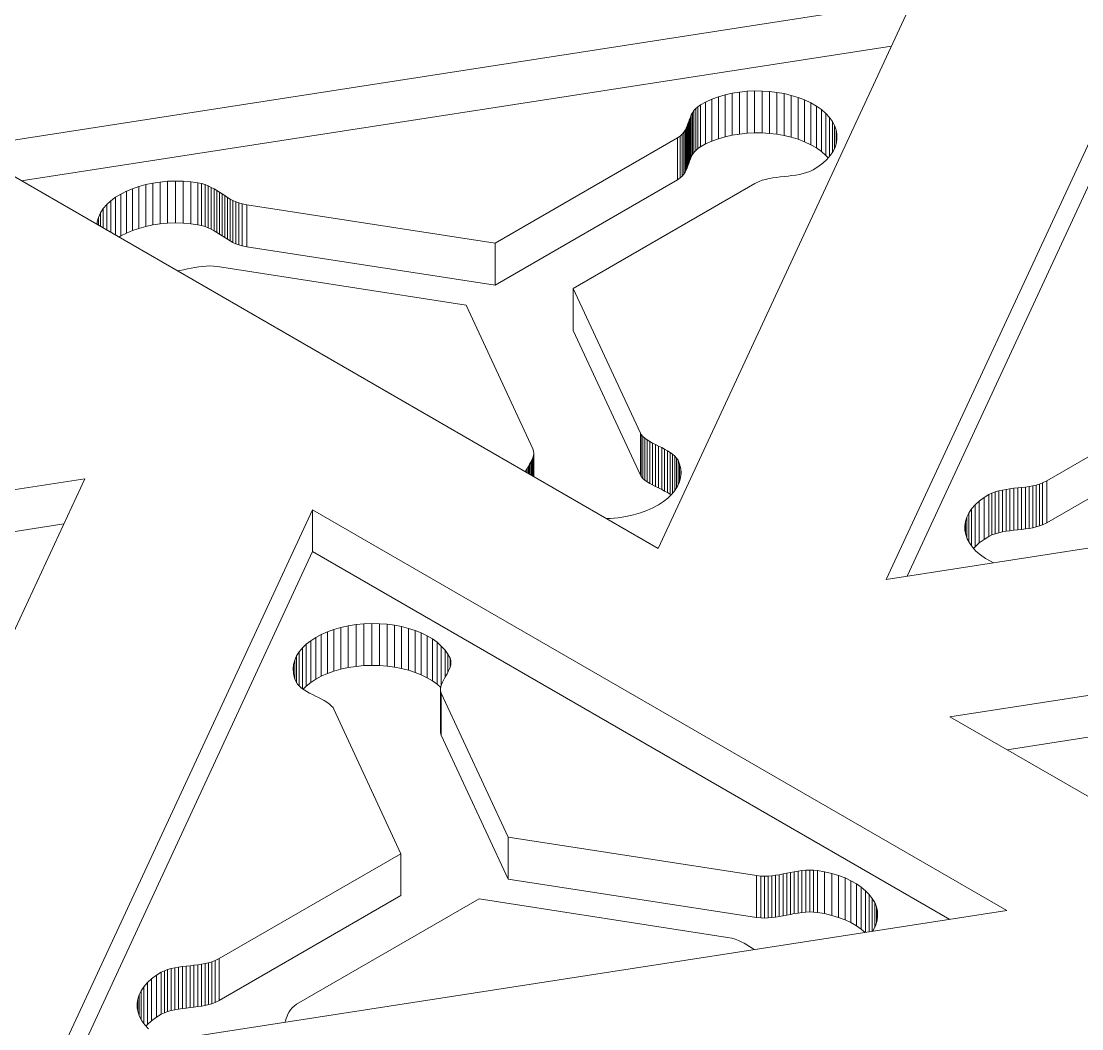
# Model space of a CAD drawing. Header units: inches. Extents: x 2.5 to 18.9, y 2.6 to 12.3.
# Drawn here: x 7.542 to 8.834, y 6.113 to 7.34 of the extents above; entities that cross this region are included whole.
import ezdxf

# ---------------------------------------------------------------- set-up
doc = ezdxf.new("R2010")
doc.units = ezdxf.units.IN
doc.header["$MEASUREMENT"] = 0

# ---------------------------------------------------------------- blocks, each defined once
blk = doc.blocks.new('A$C39963D99')
at = {"color": 0, "linetype": 'Continuous', "lineweight": 0, "extrusion": (3.33067e-16, 0.816497, 0.57735)}
for p, q in [((10.6078, -3.4147), (11.7629, -3.236)), ((11.7629, -3.236), (11.4534, -3.9029)), ((11.731, -3.9407), (12.0404, -3.2738)), ((11.7374, -3.291), (10.6775, -3.455)), ((12.0404, -3.3248), (11.7565, -3.9367)), ((11.5108, -3.3592), (11.5185, -3.3558)), ((11.5185, -3.3558), (11.5265, -3.3528)), ((11.5185, -3.4068), (11.5185, -3.3558)), ((11.5265, -3.3528), (11.5349, -3.3504)), ((11.5265, -3.4039), (11.5265, -3.3528)), ((11.5349, -3.3504), (11.5435, -3.3485)), ((11.5349, -3.4014), (11.5349, -3.3504)), ((11.5435, -3.3485), (11.5524, -3.3471)), ((11.5435, -3.3995), (11.5435, -3.3485)), ((11.5524, -3.3471), (11.5615, -3.3461)), ((11.5524, -3.3981), (11.5524, -3.3471)), ((11.5615, -3.3461), (11.5706, -3.3457)), ((11.5615, -3.3972), (11.5615, -3.3461)), ((11.5706, -3.3967), (11.5706, -3.3457)), ((11.5706, -3.3457), (11.5798, -3.3458)), ((11.5798, -3.3968), (11.5798, -3.3458)), ((11.5798, -3.3458), (11.5889, -3.3463)), ((11.5889, -3.3973), (11.5889, -3.3463)), ((11.5889, -3.3463), (11.5979, -3.3474)), ((11.5979, -3.3984), (11.5979, -3.3474)), ((11.5979, -3.3474), (11.6068, -3.3489)), ((11.6068, -3.4), (11.6068, -3.3489)), ((11.6068, -3.3489), (11.6154, -3.351)), ((11.6154, -3.402), (11.6154, -3.351)), ((11.6154, -3.351), (11.6237, -3.3535)), ((11.6237, -3.4045), (11.6237, -3.3535)), ((11.6237, -3.3535), (11.6316, -3.3566)), ((11.6316, -3.4076), (11.6316, -3.3566)), ((11.6316, -3.3566), (11.6391, -3.3601)), ((11.495, -3.3721), (11.4968, -3.3696)), ((11.4968, -3.3696), (11.4989, -3.3671)), ((11.4968, -3.4206), (11.4968, -3.3696)), ((11.4989, -3.3671), (11.5015, -3.3648)), ((11.4989, -3.4182), (11.4989, -3.3671)), ((11.5015, -3.3648), (11.5046, -3.3626)), ((11.5015, -3.4158), (11.5015, -3.3648)), ((11.5046, -3.3626), (11.5108, -3.3592)), ((11.5046, -3.4136), (11.5046, -3.3626)), ((11.5108, -3.4102), (11.5108, -3.3592)), ((11.6391, -3.4111), (11.6391, -3.3601)), ((11.6391, -3.3601), (11.6461, -3.3641)), ((11.6461, -3.4151), (11.6461, -3.3641)), ((11.6461, -3.3641), (11.6522, -3.3684)), ((11.6522, -3.4195), (11.6522, -3.3684)), ((11.6522, -3.3684), (11.6575, -3.373)), ((11.4895, -3.3856), (11.4905, -3.3829)), ((11.4905, -3.3829), (11.4914, -3.3802)), ((11.4905, -3.4339), (11.4905, -3.3829)), ((11.4914, -3.3802), (11.4924, -3.3775)), ((11.4914, -3.4312), (11.4914, -3.3802)), ((11.4924, -3.3775), (11.4936, -3.3748)), ((11.4924, -3.4285), (11.4924, -3.3775)), ((11.4936, -3.3748), (11.495, -3.3721)), ((11.4936, -3.4258), (11.4936, -3.3748)), ((11.495, -3.4232), (11.495, -3.3721)), ((11.6575, -3.4241), (11.6575, -3.373)), ((11.6575, -3.373), (11.6619, -3.3778)), ((11.6619, -3.4254), (11.6619, -3.3778)), ((11.6619, -3.3778), (11.6654, -3.3828)), ((11.6654, -3.4204), (11.6654, -3.3828)), ((11.6654, -3.3828), (11.6681, -3.3879)), ((11.4824, -3.3984), (11.4844, -3.396)), ((11.4844, -3.396), (11.4861, -3.3935)), ((11.4844, -3.447), (11.4844, -3.396)), ((11.4861, -3.3935), (11.4874, -3.391)), ((11.4861, -3.4446), (11.4861, -3.3935)), ((11.4874, -3.391), (11.4886, -3.3883)), ((11.4874, -3.442), (11.4874, -3.391)), ((11.4886, -3.3883), (11.4895, -3.3856)), ((11.4886, -3.4394), (11.4886, -3.3883)), ((11.4895, -3.4367), (11.4895, -3.3856)), ((11.5615, -3.3972), (11.5524, -3.3981)), ((11.5706, -3.3967), (11.5615, -3.3972)), ((11.5798, -3.3968), (11.5706, -3.3967)), ((11.5889, -3.3973), (11.5798, -3.3968)), ((11.6681, -3.4153), (11.6681, -3.3879)), ((11.6681, -3.3879), (11.6699, -3.3931)), ((11.6699, -3.41), (11.6699, -3.3931)), ((11.6699, -3.3931), (11.6709, -3.3984)), ((11.2545, -3.5311), (11.4768, -3.4027)), ((11.4768, -3.4027), (11.48, -3.4006)), ((11.4768, -3.4538), (11.4768, -3.4027)), ((11.48, -3.4006), (11.4824, -3.3984)), ((11.48, -3.4516), (11.48, -3.4006)), ((11.4824, -3.4494), (11.4824, -3.3984)), ((11.5185, -3.4068), (11.5108, -3.4102)), ((11.5265, -3.4039), (11.5185, -3.4068)), ((11.5349, -3.4014), (11.5265, -3.4039)), ((11.5435, -3.3995), (11.5349, -3.4014)), ((11.5524, -3.3981), (11.5435, -3.3995)), ((11.5979, -3.3984), (11.5889, -3.3973)), ((11.6068, -3.4), (11.5979, -3.3984)), ((11.6154, -3.402), (11.6068, -3.4)), ((11.6237, -3.4045), (11.6154, -3.402)), ((11.6316, -3.4076), (11.6237, -3.4045)), ((11.6391, -3.4111), (11.6316, -3.4076)), ((11.6703, -3.4089), (11.6687, -3.4142)), ((11.671, -3.4037), (11.6703, -3.4089)), ((11.6709, -3.4044), (11.6709, -3.3984)), ((11.6709, -3.3984), (11.671, -3.4037)), ((11.4534, -3.9029), (10.6078, -3.4147)), ((11.4968, -3.4206), (11.495, -3.4232)), ((11.4989, -3.4182), (11.4968, -3.4206)), ((11.5015, -3.4158), (11.4989, -3.4182)), ((11.5046, -3.4136), (11.5015, -3.4158)), ((11.5108, -3.4102), (11.5046, -3.4136)), ((11.6461, -3.4151), (11.6391, -3.4111)), ((11.6522, -3.4195), (11.6461, -3.4151)), ((11.6575, -3.4241), (11.6522, -3.4195)), ((11.6662, -3.4193), (11.6628, -3.4243)), ((11.6687, -3.4142), (11.6662, -3.4193)), ((11.4905, -3.4339), (11.4895, -3.4367)), ((11.4914, -3.4312), (11.4905, -3.4339)), ((11.4924, -3.4285), (11.4914, -3.4312)), ((11.4936, -3.4258), (11.4924, -3.4285)), ((11.495, -3.4232), (11.4936, -3.4258)), ((11.6536, -3.4338), (11.6477, -3.4382)), ((11.6586, -3.4292), (11.6536, -3.4338)), ((11.6604, -3.4272), (11.6575, -3.4241)), ((11.6628, -3.4243), (11.6586, -3.4292)), ((11.4844, -3.447), (11.4824, -3.4494)), ((11.4861, -3.4446), (11.4844, -3.447)), ((11.4874, -3.442), (11.4861, -3.4446)), ((11.4886, -3.4394), (11.4874, -3.442)), ((11.4895, -3.4367), (11.4886, -3.4394)), ((11.6161, -3.4488), (11.6114, -3.4494)), ((11.6207, -3.4481), (11.6161, -3.4488)), ((11.6253, -3.4473), (11.6207, -3.4481)), ((11.6297, -3.4463), (11.6253, -3.4473)), ((11.634, -3.4451), (11.6297, -3.4463)), ((11.638, -3.4436), (11.634, -3.4451)), ((11.6418, -3.4418), (11.638, -3.4436)), ((11.6477, -3.4382), (11.6418, -3.4418)), ((10.8208, -3.462), (10.8291, -3.4597)), ((10.8291, -3.4597), (10.8377, -3.4579)), ((10.8291, -3.5107), (10.8291, -3.4597)), ((10.8377, -3.4579), (10.8466, -3.4566)), ((10.8377, -3.5089), (10.8377, -3.4579)), ((10.8466, -3.4566), (10.8558, -3.4557)), ((10.8466, -3.5076), (10.8466, -3.4566)), ((10.8558, -3.4557), (10.8652, -3.4554)), ((10.8558, -3.5068), (10.8558, -3.4557)), ((10.8652, -3.5064), (10.8652, -3.4554)), ((10.8652, -3.4554), (10.8746, -3.4556)), ((10.8746, -3.5067), (10.8746, -3.4556)), ((10.8746, -3.4556), (10.8842, -3.4564)), ((10.8842, -3.5074), (10.8842, -3.4564)), ((10.8842, -3.4564), (10.8926, -3.4575)), ((10.8926, -3.5086), (10.8926, -3.4575)), ((10.8926, -3.4575), (10.8971, -3.4585)), ((10.8971, -3.5096), (10.8971, -3.4585)), ((10.8971, -3.4585), (10.9014, -3.4598)), ((10.9014, -3.5108), (10.9014, -3.4598)), ((10.9014, -3.4598), (10.9053, -3.4613)), ((10.9053, -3.5124), (10.9053, -3.4613)), ((10.9053, -3.4613), (10.909, -3.4631)), ((11.4768, -3.4538), (11.2545, -3.5822)), ((11.5711, -3.4585), (11.3498, -3.5863)), ((11.48, -3.4516), (11.4768, -3.4538)), ((11.4824, -3.4494), (11.48, -3.4516)), ((11.5763, -3.456), (11.5711, -3.4585)), ((11.58, -3.4545), (11.5763, -3.456)), ((11.5841, -3.4534), (11.58, -3.4545)), ((11.5883, -3.4524), (11.5841, -3.4534)), ((11.5927, -3.4516), (11.5883, -3.4524)), ((11.5973, -3.451), (11.5927, -3.4516)), ((11.6019, -3.4504), (11.5973, -3.451)), ((11.6066, -3.4499), (11.6019, -3.4504)), ((11.6114, -3.4494), (11.6066, -3.4499)), ((10.7923, -3.4752), (10.7986, -3.4713)), ((10.7986, -3.4713), (10.8055, -3.4678)), ((10.7986, -3.5223), (10.7986, -3.4713)), ((10.8055, -3.4678), (10.8129, -3.4647)), ((10.8055, -3.5188), (10.8055, -3.4678)), ((10.8129, -3.4647), (10.8208, -3.462)), ((10.8129, -3.5157), (10.8129, -3.4647)), ((10.8208, -3.513), (10.8208, -3.462)), ((10.909, -3.5141), (10.909, -3.4631)), ((10.909, -3.4631), (10.9125, -3.465)), ((10.9125, -3.516), (10.9125, -3.465)), ((10.9125, -3.465), (10.9159, -3.467)), ((10.9159, -3.518), (10.9159, -3.467)), ((10.9159, -3.467), (10.9191, -3.469)), ((10.9191, -3.5201), (10.9191, -3.469)), ((10.9191, -3.469), (10.9223, -3.4711)), ((10.9223, -3.5222), (10.9223, -3.4711)), ((10.9223, -3.4711), (10.9254, -3.4732)), ((10.9254, -3.5243), (10.9254, -3.4732)), ((10.9254, -3.4732), (10.9286, -3.4753)), ((10.7774, -3.489), (10.7816, -3.4841)), ((10.7816, -3.4841), (10.7866, -3.4795)), ((10.7816, -3.5151), (10.7816, -3.4841)), ((10.7866, -3.4795), (10.7923, -3.4752)), ((10.7866, -3.5179), (10.7866, -3.4795)), ((10.7923, -3.5212), (10.7923, -3.4752)), ((10.9286, -3.5263), (10.9286, -3.4753)), ((10.9286, -3.4753), (10.9319, -3.4773)), ((10.9319, -3.5283), (10.9319, -3.4773)), ((10.9319, -3.4773), (10.9353, -3.4791)), ((10.9353, -3.5301), (10.9353, -3.4791)), ((10.9353, -3.4791), (10.9388, -3.4807)), ((10.9388, -3.5317), (10.9388, -3.4807)), ((10.9388, -3.4807), (10.9426, -3.4821)), ((10.9426, -3.5332), (10.9426, -3.4821)), ((10.9426, -3.4821), (10.9466, -3.4833)), ((10.9466, -3.5343), (10.9466, -3.4833)), ((10.9466, -3.4833), (10.9521, -3.4844)), ((10.9521, -3.5354), (10.9521, -3.4844)), ((10.9521, -3.4844), (11.2545, -3.5311)), ((10.7698, -3.5052), (10.7714, -3.4997)), ((10.7714, -3.4997), (10.7739, -3.4942)), ((10.7714, -3.5092), (10.7714, -3.4997)), ((10.7739, -3.4942), (10.7774, -3.489)), ((10.7739, -3.5106), (10.7739, -3.4942)), ((10.7774, -3.5126), (10.7774, -3.489)), ((10.7695, -3.5081), (10.7698, -3.5052)), ((10.7698, -3.5083), (10.7698, -3.5052)), ((10.8208, -3.513), (10.8129, -3.5157)), ((10.8291, -3.5107), (10.8208, -3.513)), ((10.8377, -3.5089), (10.8291, -3.5107)), ((10.8466, -3.5076), (10.8377, -3.5089)), ((10.8558, -3.5068), (10.8466, -3.5076)), ((10.8652, -3.5064), (10.8558, -3.5068)), ((10.8746, -3.5067), (10.8652, -3.5064)), ((10.8842, -3.5074), (10.8746, -3.5067)), ((10.8926, -3.5086), (10.8842, -3.5074)), ((10.8971, -3.5096), (10.8926, -3.5086)), ((10.9014, -3.5108), (10.8971, -3.5096)), ((10.9053, -3.5124), (10.9014, -3.5108)), ((10.909, -3.5141), (10.9053, -3.5124)), ((10.7986, -3.5223), (10.7965, -3.5236)), ((10.8055, -3.5188), (10.7986, -3.5223)), ((10.8129, -3.5157), (10.8055, -3.5188)), ((10.9125, -3.516), (10.909, -3.5141)), ((10.9159, -3.518), (10.9125, -3.516)), ((10.9191, -3.5201), (10.9159, -3.518)), ((10.9223, -3.5222), (10.9191, -3.5201)), ((10.9254, -3.5243), (10.9223, -3.5222)), ((10.9286, -3.5263), (10.9254, -3.5243)), ((10.9319, -3.5283), (10.9286, -3.5263)), ((10.9353, -3.5301), (10.9319, -3.5283)), ((10.9388, -3.5317), (10.9353, -3.5301)), ((10.9426, -3.5332), (10.9388, -3.5317)), ((10.9466, -3.5343), (10.9426, -3.5332)), ((10.9521, -3.5354), (10.9466, -3.5343)), ((11.2545, -3.5822), (10.9521, -3.5354)), ((11.2545, -3.5822), (11.2545, -3.5311)), ((10.8707, -3.5643), (10.8677, -3.5648)), ((10.8753, -3.5634), (10.8707, -3.5643)), ((10.8799, -3.5625), (10.8753, -3.5634)), ((10.8845, -3.5616), (10.8799, -3.5625)), ((10.889, -3.5607), (10.8845, -3.5616)), ((10.8936, -3.56), (10.889, -3.5607)), ((10.8981, -3.5594), (10.8936, -3.56)), ((10.9026, -3.559), (10.8981, -3.5594)), ((10.9071, -3.5588), (10.9026, -3.559)), ((10.9116, -3.559), (10.9071, -3.5588)), ((10.9166, -3.5596), (10.9116, -3.559)), ((11.2193, -3.6064), (10.9166, -3.5596)), ((11.3498, -3.6373), (11.3498, -3.5863)), ((11.3498, -3.5863), (11.4315, -3.7624)), ((11.3007, -3.7817), (11.2193, -3.6064)), ((11.4315, -3.8135), (11.3498, -3.6373)), ((11.9267, -3.8206), (12.148, -3.6928)), ((12.148, -3.7438), (11.9267, -3.8716)), ((11.4315, -3.8135), (11.4315, -3.7624)), ((11.4315, -3.7624), (11.4326, -3.7642)), ((11.4326, -3.8152), (11.4326, -3.7642)), ((11.4326, -3.7642), (11.4346, -3.7665)), ((11.4346, -3.8176), (11.4346, -3.7665)), ((11.4346, -3.7665), (11.4371, -3.7687)), ((11.4371, -3.8197), (11.4371, -3.7687)), ((11.4371, -3.7687), (11.44, -3.7708)), ((11.44, -3.8218), (11.44, -3.7708)), ((11.44, -3.7708), (11.4431, -3.7727)), ((12.8861, -3.762), (11.731, -3.9407)), ((11.3015, -3.7846), (11.3007, -3.7817)), ((11.3016, -3.7872), (11.3015, -3.7846)), ((11.4431, -3.8238), (11.4431, -3.7727)), ((11.4431, -3.7727), (11.4465, -3.7746)), ((11.4465, -3.8256), (11.4465, -3.7746)), ((11.4465, -3.7746), (11.4501, -3.7765)), ((11.4501, -3.8275), (11.4501, -3.7765)), ((11.4501, -3.7765), (11.4538, -3.7783)), ((11.4538, -3.8293), (11.4538, -3.7783)), ((11.4538, -3.7783), (11.4575, -3.7801)), ((11.4575, -3.8311), (11.4575, -3.7801)), ((11.4575, -3.7801), (11.4611, -3.782)), ((11.4611, -3.833), (11.4611, -3.782)), ((11.4611, -3.782), (11.4646, -3.7839)), ((11.4646, -3.8349), (11.4646, -3.7839)), ((11.4646, -3.7839), (11.4678, -3.7859)), ((11.2981, -3.7977), (11.2994, -3.795)), ((11.2994, -3.795), (11.3004, -3.7924)), ((11.2994, -3.814), (11.2994, -3.795)), ((11.3004, -3.7924), (11.3012, -3.7898)), ((11.3004, -3.8146), (11.3004, -3.7924)), ((11.3012, -3.7898), (11.3016, -3.7872)), ((11.3012, -3.815), (11.3012, -3.7898)), ((11.3016, -3.8153), (11.3016, -3.7872)), ((11.4678, -3.837), (11.4678, -3.7859)), ((11.4678, -3.7859), (11.4708, -3.7881)), ((11.4708, -3.8356), (11.4708, -3.7881)), ((11.4708, -3.7881), (11.4735, -3.7904)), ((11.4735, -3.8324), (11.4735, -3.7904)), ((11.4735, -3.7904), (11.4757, -3.7928)), ((11.4757, -3.8289), (11.4757, -3.7928)), ((11.4757, -3.7928), (11.4774, -3.7955)), ((11.4774, -3.8258), (11.4774, -3.7955)), ((11.4774, -3.7955), (11.4794, -3.8003)), ((11.2915, -3.8095), (11.2922, -3.8082)), ((11.2922, -3.8082), (11.2936, -3.8055)), ((11.2922, -3.8098), (11.2922, -3.8082)), ((11.2936, -3.8055), (11.2951, -3.8029)), ((11.2936, -3.8106), (11.2936, -3.8055)), ((11.2951, -3.8029), (11.2966, -3.8003)), ((11.2951, -3.8115), (11.2951, -3.8029)), ((11.2966, -3.8003), (11.2981, -3.7977)), ((11.2966, -3.8124), (11.2966, -3.8003)), ((11.2981, -3.8132), (11.2981, -3.7977)), ((11.4794, -3.8209), (11.4794, -3.8003)), ((11.4794, -3.8003), (11.4807, -3.8058)), ((11.4807, -3.8149), (11.4807, -3.8058)), ((11.4807, -3.8058), (11.4811, -3.8113)), ((9.5997, -3.9967), (10.7548, -3.8181)), ((10.7548, -3.8181), (10.4453, -4.485)), ((11.4326, -3.8152), (11.4315, -3.8135)), ((11.4346, -3.8176), (11.4326, -3.8152)), ((11.4371, -3.8197), (11.4346, -3.8176)), ((11.44, -3.8218), (11.4371, -3.8197)), ((11.4431, -3.8238), (11.44, -3.8218)), ((11.4791, -3.822), (11.4768, -3.8272)), ((11.4806, -3.8167), (11.4791, -3.822)), ((11.4811, -3.8113), (11.4806, -3.8167)), ((11.9178, -3.8245), (11.9215, -3.8231)), ((11.9215, -3.8231), (11.9267, -3.8206)), ((11.9215, -3.8741), (11.9215, -3.8231)), ((11.9267, -3.8716), (11.9267, -3.8206)), ((11.4465, -3.8256), (11.4431, -3.8238)), ((11.4501, -3.8275), (11.4465, -3.8256)), ((11.4538, -3.8293), (11.4501, -3.8275)), ((11.4575, -3.8311), (11.4538, -3.8293)), ((11.4611, -3.833), (11.4575, -3.8311)), ((11.4646, -3.8349), (11.4611, -3.833)), ((11.4678, -3.837), (11.4646, -3.8349)), ((11.4737, -3.8322), (11.4698, -3.837)), ((11.4768, -3.8272), (11.4737, -3.8322)), ((11.856, -3.8373), (11.8598, -3.8355)), ((11.8598, -3.8355), (11.8638, -3.834)), ((11.8598, -3.8865), (11.8598, -3.8355)), ((11.8638, -3.834), (11.8681, -3.8328)), ((11.8638, -3.885), (11.8638, -3.834)), ((11.8681, -3.8328), (11.8725, -3.8318)), ((11.8681, -3.8838), (11.8681, -3.8328)), ((11.8725, -3.8318), (11.8771, -3.831)), ((11.8725, -3.8828), (11.8725, -3.8318)), ((11.8771, -3.831), (11.8817, -3.8303)), ((11.8771, -3.882), (11.8771, -3.831)), ((11.8817, -3.8303), (11.8864, -3.8297)), ((11.8817, -3.8813), (11.8817, -3.8303)), ((11.8864, -3.8297), (11.8912, -3.8292)), ((11.8864, -3.8808), (11.8864, -3.8297)), ((11.8912, -3.8292), (11.8959, -3.8287)), ((11.8912, -3.8802), (11.8912, -3.8292)), ((11.8959, -3.8287), (11.9005, -3.8281)), ((11.8959, -3.8797), (11.8959, -3.8287)), ((11.9005, -3.8281), (11.9051, -3.8274)), ((11.9005, -3.8791), (11.9005, -3.8281)), ((11.9051, -3.8274), (11.9095, -3.8267)), ((11.9051, -3.8785), (11.9051, -3.8274)), ((11.9095, -3.8267), (11.9137, -3.8257)), ((11.9095, -3.8777), (11.9095, -3.8267)), ((11.9137, -3.8257), (11.9178, -3.8245)), ((11.9137, -3.8767), (11.9137, -3.8257)), ((11.9178, -3.8756), (11.9178, -3.8245)), ((11.4597, -3.8458), (11.4536, -3.8498)), ((11.4651, -3.8415), (11.4597, -3.8458)), ((11.4698, -3.837), (11.4651, -3.8415)), ((11.4689, -3.8378), (11.4678, -3.837)), ((11.8392, -3.8499), (11.8442, -3.8453)), ((11.8442, -3.8453), (11.8501, -3.8409)), ((11.8442, -3.8963), (11.8442, -3.8453)), ((11.8501, -3.8409), (11.856, -3.8373)), ((11.8501, -3.8919), (11.8501, -3.8409)), ((11.856, -3.8883), (11.856, -3.8373)), ((10.7229, -4.5227), (11.0323, -3.8558)), ((11.0323, -3.9068), (11.0323, -3.8558)), ((11.0323, -3.8558), (11.878, -4.344)), ((11.423, -3.862), (11.4139, -3.864)), ((11.4315, -3.8596), (11.423, -3.862)), ((11.4395, -3.8567), (11.4315, -3.8596)), ((11.4468, -3.8534), (11.4395, -3.8567)), ((11.4536, -3.8498), (11.4468, -3.8534)), ((11.8292, -3.8649), (11.8316, -3.8598)), ((11.8316, -3.8598), (11.835, -3.8548)), ((11.8316, -3.8949), (11.8316, -3.8598)), ((11.835, -3.8548), (11.8392, -3.8499)), ((11.835, -3.8999), (11.835, -3.8548)), ((11.8392, -3.9009), (11.8392, -3.8499)), ((10.7293, -3.873), (9.6694, -4.037)), ((11.3949, -3.8664), (11.3904, -3.8665)), ((11.4044, -3.8655), (11.3949, -3.8664)), ((11.4139, -3.864), (11.4044, -3.8655)), ((11.8268, -3.8754), (11.8275, -3.8701)), ((11.8275, -3.8701), (11.8292, -3.8649)), ((11.8275, -3.8842), (11.8275, -3.8701)), ((11.8292, -3.8897), (11.8292, -3.8649)), ((11.9215, -3.8741), (11.9178, -3.8756)), ((11.9267, -3.8716), (11.9215, -3.8741)), ((11.8269, -3.8807), (11.8268, -3.8754)), ((11.8279, -3.886), (11.8269, -3.8807)), ((11.8297, -3.8912), (11.8279, -3.886)), ((11.8598, -3.8865), (11.856, -3.8883)), ((11.8638, -3.885), (11.8598, -3.8865)), ((11.8681, -3.8838), (11.8638, -3.885)), ((11.8725, -3.8828), (11.8681, -3.8838)), ((11.8771, -3.882), (11.8725, -3.8828)), ((11.8817, -3.8813), (11.8771, -3.882)), ((11.8864, -3.8808), (11.8817, -3.8813)), ((11.8912, -3.8802), (11.8864, -3.8808)), ((11.8959, -3.8797), (11.8912, -3.8802)), ((11.9005, -3.8791), (11.8959, -3.8797)), ((11.9051, -3.8785), (11.9005, -3.8791)), ((11.9095, -3.8777), (11.9051, -3.8785)), ((11.9137, -3.8767), (11.9095, -3.8777)), ((11.9178, -3.8756), (11.9137, -3.8767)), ((11.8324, -3.8963), (11.8297, -3.8912)), ((11.8359, -3.9013), (11.8324, -3.8963)), ((11.8442, -3.8963), (11.8392, -3.9009)), ((11.8501, -3.8919), (11.8442, -3.8963)), ((11.856, -3.8883), (11.8501, -3.8919)), ((11.0323, -3.9068), (10.7484, -4.5188)), ((11.8083, -4.3548), (11.0323, -3.9068)), ((11.8403, -3.9061), (11.8359, -3.9013)), ((11.8392, -3.9009), (11.8374, -3.9029)), ((11.8456, -3.9106), (11.8403, -3.9061)), ((11.8517, -3.915), (11.8456, -3.9106)), ((11.8587, -3.919), (11.8517, -3.915)), ((11.8618, -3.9204), (11.8587, -3.919)), ((11.8084, -4.1079), (12.9635, -3.9292)), ((12.938, -3.9842), (11.8781, -4.1481)), ((11.0503, -4.0044), (11.0583, -4.0015)), ((11.0583, -4.0015), (11.0668, -3.9991)), ((11.0583, -4.0525), (11.0583, -4.0015)), ((11.0668, -3.9991), (11.0758, -3.9971)), ((11.0668, -4.0501), (11.0668, -3.9991)), ((11.0758, -3.9971), (11.0853, -3.9956)), ((11.0758, -4.0481), (11.0758, -3.9971)), ((11.0853, -3.9956), (11.0949, -3.9947)), ((11.0853, -4.0466), (11.0853, -3.9956)), ((11.0949, -3.9947), (11.1044, -3.9944)), ((11.0949, -4.0457), (11.0949, -3.9947)), ((11.1044, -4.0454), (11.1044, -3.9944)), ((11.1044, -3.9944), (11.1138, -3.9946)), ((11.1138, -4.0456), (11.1138, -3.9946)), ((11.1138, -3.9946), (11.123, -3.9953)), ((11.123, -4.0463), (11.123, -3.9953)), ((11.123, -3.9953), (11.132, -3.9965)), ((11.132, -4.0475), (11.132, -3.9965)), ((11.132, -3.9965), (11.1408, -3.9982)), ((11.1408, -4.0492), (11.1408, -3.9982)), ((11.1408, -3.9982), (11.1491, -4.0003)), ((11.1491, -4.0513), (11.1491, -4.0003)), ((11.1491, -4.0003), (11.1571, -4.0029)), ((11.1571, -4.0539), (11.1571, -4.0029)), ((11.1571, -4.0029), (11.1647, -4.0059)), ((11.0247, -4.0196), (11.0301, -4.0153)), ((11.0301, -4.0153), (11.0362, -4.0113)), ((11.0301, -4.0663), (11.0301, -4.0153)), ((11.0362, -4.0113), (11.0429, -4.0077)), ((11.0362, -4.0623), (11.0362, -4.0113)), ((11.0429, -4.0077), (11.0503, -4.0044)), ((11.0429, -4.0587), (11.0429, -4.0077)), ((11.0503, -4.0554), (11.0503, -4.0044)), ((11.1647, -4.057), (11.1647, -4.0059)), ((11.1647, -4.0059), (11.1717, -4.0093)), ((11.1717, -4.0604), (11.1717, -4.0093)), ((11.1717, -4.0093), (11.1782, -4.0132)), ((11.1782, -4.0642), (11.1782, -4.0132)), ((11.1782, -4.0132), (11.184, -4.0173)), ((11.0129, -4.0339), (11.0161, -4.0289)), ((11.0161, -4.0289), (11.02, -4.0241)), ((11.0161, -4.0705), (11.0161, -4.0289)), ((11.02, -4.0241), (11.0247, -4.0196)), ((11.02, -4.0738), (11.02, -4.0241)), ((11.0247, -4.0706), (11.0247, -4.0196)), ((11.184, -4.0684), (11.184, -4.0173)), ((11.184, -4.0173), (11.1891, -4.0218)), ((11.1891, -4.0692), (11.1891, -4.0218)), ((11.1891, -4.0218), (11.1936, -4.0267)), ((11.1936, -4.0601), (11.1936, -4.0267)), ((11.1936, -4.0267), (11.1972, -4.0319)), ((11.0092, -4.0444), (11.0106, -4.0391)), ((11.0106, -4.0391), (11.0129, -4.0339)), ((11.0106, -4.0615), (11.0106, -4.0391)), ((11.0129, -4.0666), (11.0129, -4.0339)), ((11.1972, -4.0537), (11.1972, -4.0319)), ((11.1972, -4.0319), (11.1997, -4.0366)), ((11.1997, -4.048), (11.1997, -4.0366)), ((11.1997, -4.0366), (11.2005, -4.0394)), ((11.2005, -4.0449), (11.2005, -4.0394)), ((11.2005, -4.0394), (11.2007, -4.0421)), ((11.2007, -4.0421), (11.2005, -4.0449)), ((11.0086, -4.0498), (11.0092, -4.0444)), ((11.009, -4.0552), (11.0086, -4.0498)), ((11.0103, -4.0608), (11.009, -4.0552)), ((11.0092, -4.056), (11.0092, -4.0444)), ((11.0503, -4.0554), (11.0429, -4.0587)), ((11.0583, -4.0525), (11.0503, -4.0554)), ((11.0668, -4.0501), (11.0583, -4.0525)), ((11.0758, -4.0481), (11.0668, -4.0501)), ((11.0853, -4.0466), (11.0758, -4.0481)), ((11.0949, -4.0457), (11.0853, -4.0466)), ((11.1044, -4.0454), (11.0949, -4.0457)), ((11.1138, -4.0456), (11.1044, -4.0454)), ((11.123, -4.0463), (11.1138, -4.0456)), ((11.132, -4.0475), (11.123, -4.0463)), ((11.1408, -4.0492), (11.132, -4.0475)), ((11.1491, -4.0513), (11.1408, -4.0492)), ((11.1571, -4.0539), (11.1491, -4.0513)), ((11.1647, -4.057), (11.1571, -4.0539)), ((11.1962, -4.0556), (11.1947, -4.0582)), ((11.1976, -4.0529), (11.1962, -4.0556)), ((11.1988, -4.0503), (11.1976, -4.0529)), ((11.1998, -4.0476), (11.1988, -4.0503)), ((11.2005, -4.0449), (11.1998, -4.0476)), ((11.0123, -4.0656), (11.0103, -4.0608)), ((11.014, -4.0683), (11.0123, -4.0656)), ((11.0163, -4.0707), (11.014, -4.0683)), ((11.0301, -4.0663), (11.0247, -4.0706)), ((11.0362, -4.0623), (11.0301, -4.0663)), ((11.0429, -4.0587), (11.0362, -4.0623)), ((11.1717, -4.0604), (11.1647, -4.057)), ((11.1782, -4.0642), (11.1717, -4.0604)), ((11.184, -4.0684), (11.1782, -4.0642)), ((11.1884, -4.0722), (11.184, -4.0684)), ((11.1893, -4.0686), (11.1886, -4.0713)), ((11.1904, -4.066), (11.1893, -4.0686)), ((11.1917, -4.0634), (11.1904, -4.066)), ((11.1931, -4.0608), (11.1917, -4.0634)), ((11.1947, -4.0582), (11.1931, -4.0608)), ((11.0189, -4.073), (11.0163, -4.0707)), ((11.0219, -4.0751), (11.0189, -4.073)), ((11.0247, -4.0706), (11.0208, -4.0744)), ((11.0252, -4.0772), (11.0219, -4.0751)), ((11.0287, -4.0791), (11.0252, -4.0772)), ((11.0323, -4.081), (11.0287, -4.0791)), ((11.036, -4.0828), (11.0323, -4.081)), ((11.1886, -4.0713), (11.1882, -4.0739)), ((11.1882, -4.1249), (11.1882, -4.0739)), ((11.1882, -4.0739), (11.1883, -4.0765)), ((11.1883, -4.1275), (11.1883, -4.0765)), ((11.1883, -4.0765), (11.189, -4.0794)), ((11.189, -4.1304), (11.189, -4.0794)), ((11.189, -4.0794), (11.2704, -4.2547)), ((11.0396, -4.0846), (11.036, -4.0828)), ((11.0432, -4.0865), (11.0396, -4.0846)), ((11.0466, -4.0883), (11.0432, -4.0865)), ((11.0498, -4.0903), (11.0466, -4.0883)), ((11.0527, -4.0924), (11.0498, -4.0903)), ((11.0551, -4.0945), (11.0527, -4.0924)), ((11.0572, -4.0969), (11.0551, -4.0945)), ((11.0582, -4.0986), (11.0572, -4.0969)), ((11.14, -4.2748), (11.0582, -4.0986)), ((12.654, -4.5961), (11.8084, -4.1079)), ((11.1883, -4.1275), (11.1882, -4.1249)), ((11.189, -4.1304), (11.1883, -4.1275)), ((11.2704, -4.3057), (11.189, -4.1304)), ((11.2704, -4.3057), (11.2704, -4.2547)), ((11.2704, -4.2547), (11.5731, -4.3015)), ((10.9186, -4.4026), (11.14, -4.2748)), ((11.14, -4.3258), (11.14, -4.2748)), ((11.5917, -4.3017), (11.5962, -4.3011)), ((11.5962, -4.3011), (11.6007, -4.3004)), ((11.5962, -4.3521), (11.5962, -4.3011)), ((11.6007, -4.3004), (11.6053, -4.2995)), ((11.6007, -4.3514), (11.6007, -4.3004)), ((11.6053, -4.2995), (11.6098, -4.2986)), ((11.6053, -4.3505), (11.6053, -4.2995)), ((11.6098, -4.2986), (11.6144, -4.2977)), ((11.6098, -4.3496), (11.6098, -4.2986)), ((11.6144, -4.2977), (11.619, -4.2968)), ((11.6144, -4.3487), (11.6144, -4.2977)), ((11.619, -4.2968), (11.6237, -4.296)), ((11.619, -4.3478), (11.619, -4.2968)), ((11.6237, -4.296), (11.6283, -4.2954)), ((11.6237, -4.3471), (11.6237, -4.296)), ((11.6283, -4.2954), (11.633, -4.295)), ((11.6283, -4.3464), (11.6283, -4.2954)), ((11.633, -4.295), (11.6378, -4.2948)), ((11.633, -4.346), (11.633, -4.295)), ((11.6378, -4.3458), (11.6378, -4.2948)), ((11.6378, -4.2948), (11.6426, -4.2949)), ((11.6426, -4.3459), (11.6426, -4.2949)), ((11.6426, -4.2949), (11.6474, -4.2954)), ((11.6474, -4.3464), (11.6474, -4.2954)), ((11.6474, -4.2954), (11.6556, -4.2968)), ((11.6556, -4.3478), (11.6556, -4.2968)), ((11.6556, -4.2968), (11.6646, -4.2989)), ((11.6646, -4.3499), (11.6646, -4.2989)), ((11.6646, -4.2989), (11.673, -4.3014)), ((11.5731, -4.3526), (11.2704, -4.3057)), ((11.5731, -4.3526), (11.5731, -4.3015)), ((11.5731, -4.3015), (11.5781, -4.3021)), ((11.5781, -4.3531), (11.5781, -4.3021)), ((11.5781, -4.3021), (11.5827, -4.3023)), ((11.5827, -4.3023), (11.5872, -4.3021)), ((11.5827, -4.3533), (11.5827, -4.3023)), ((11.5872, -4.3021), (11.5917, -4.3017)), ((11.5872, -4.3531), (11.5872, -4.3021)), ((11.5917, -4.3527), (11.5917, -4.3017)), ((11.673, -4.3525), (11.673, -4.3014)), ((11.673, -4.3014), (11.6808, -4.3044)), ((11.6808, -4.3555), (11.6808, -4.3044)), ((11.6808, -4.3044), (11.688, -4.3078)), ((11.688, -4.3588), (11.688, -4.3078)), ((11.688, -4.3078), (11.6946, -4.3115)), ((11.6946, -4.3626), (11.6946, -4.3115)), ((11.6946, -4.3115), (11.7005, -4.3156)), ((11.14, -4.3258), (10.9186, -4.4536)), ((11.7005, -4.3666), (11.7005, -4.3156)), ((11.7005, -4.3156), (11.7057, -4.3199)), ((11.7057, -4.3707), (11.7057, -4.3199)), ((11.7057, -4.3199), (11.7102, -4.3245)), ((11.7102, -4.37), (11.7102, -4.3245)), ((11.7102, -4.3245), (11.714, -4.3294)), ((11.2353, -4.3299), (11.0129, -4.4583)), ((11.5377, -4.3767), (11.2353, -4.3299)), ((11.714, -4.3694), (11.714, -4.3294)), ((11.714, -4.3294), (11.7169, -4.3344)), ((11.7169, -4.3646), (11.7169, -4.3344)), ((11.7169, -4.3344), (11.719, -4.3396)), ((11.719, -4.3592), (11.719, -4.3396)), ((11.719, -4.3396), (11.7202, -4.3449)), ((11.878, -4.344), (10.7229, -4.5227)), ((11.5781, -4.3531), (11.5731, -4.3526)), ((11.5917, -4.3527), (11.5872, -4.3531)), ((11.5962, -4.3521), (11.5917, -4.3527)), ((11.6007, -4.3514), (11.5962, -4.3521)), ((11.6053, -4.3505), (11.6007, -4.3514)), ((11.6098, -4.3496), (11.6053, -4.3505)), ((11.6144, -4.3487), (11.6098, -4.3496)), ((11.619, -4.3478), (11.6144, -4.3487)), ((11.6237, -4.3471), (11.619, -4.3478)), ((11.6283, -4.3464), (11.6237, -4.3471)), ((11.633, -4.346), (11.6283, -4.3464)), ((11.6378, -4.3458), (11.633, -4.346)), ((11.6426, -4.3459), (11.6378, -4.3458)), ((11.6474, -4.3464), (11.6426, -4.3459)), ((11.6556, -4.3478), (11.6474, -4.3464)), ((11.6646, -4.3499), (11.6556, -4.3478)), ((11.673, -4.3525), (11.6646, -4.3499)), ((11.6808, -4.3555), (11.673, -4.3525)), ((11.7205, -4.3504), (11.7199, -4.3558)), ((11.7202, -4.3534), (11.7202, -4.3449)), ((11.7202, -4.3449), (11.7205, -4.3504)), ((11.5827, -4.3533), (11.5781, -4.3531)), ((11.5872, -4.3531), (11.5827, -4.3533)), ((11.688, -4.3588), (11.6808, -4.3555)), ((11.6946, -4.3626), (11.688, -4.3588)), ((11.7005, -4.3666), (11.6946, -4.3626)), ((11.7184, -4.3614), (11.7158, -4.3668)), ((11.7199, -4.3558), (11.7184, -4.3614)), ((11.5431, -4.3778), (11.5377, -4.3767)), ((11.5472, -4.3789), (11.5431, -4.3778)), ((11.7054, -4.3707), (11.7005, -4.3666)), ((11.7158, -4.3668), (11.7142, -4.3694)), ((11.5509, -4.3804), (11.5472, -4.3789)), ((11.5545, -4.382), (11.5509, -4.3804)), ((11.5579, -4.3838), (11.5545, -4.382)), ((11.5611, -4.3858), (11.5579, -4.3838)), ((11.5643, -4.3878), (11.5611, -4.3858)), ((11.5675, -4.3899), (11.5643, -4.3878)), ((11.5701, -4.3916), (11.5675, -4.3899)), ((10.9135, -4.4051), (10.9186, -4.4026)), ((10.9186, -4.4536), (10.9186, -4.4026)), ((10.848, -4.4193), (10.8518, -4.4175)), ((10.8518, -4.4175), (10.8558, -4.416)), ((10.8518, -4.4685), (10.8518, -4.4175)), ((10.8558, -4.416), (10.86, -4.4148)), ((10.8558, -4.467), (10.8558, -4.416)), ((10.86, -4.4148), (10.8644, -4.4138)), ((10.86, -4.4658), (10.86, -4.4148)), ((10.8644, -4.4138), (10.869, -4.413)), ((10.8644, -4.4648), (10.8644, -4.4138)), ((10.869, -4.413), (10.8737, -4.4123)), ((10.869, -4.464), (10.869, -4.413)), ((10.8737, -4.4123), (10.8784, -4.4117)), ((10.8737, -4.4633), (10.8737, -4.4123)), ((10.8784, -4.4117), (10.8831, -4.4112)), ((10.8784, -4.4628), (10.8784, -4.4117)), ((10.8831, -4.4112), (10.8878, -4.4107)), ((10.8831, -4.4622), (10.8831, -4.4112)), ((10.8878, -4.4107), (10.8925, -4.4101)), ((10.8878, -4.4617), (10.8878, -4.4107)), ((10.8925, -4.4101), (10.897, -4.4094)), ((10.8925, -4.4611), (10.8925, -4.4101)), ((10.897, -4.4094), (10.9015, -4.4087)), ((10.897, -4.4605), (10.897, -4.4094)), ((10.9015, -4.4087), (10.9057, -4.4077)), ((10.9015, -4.4597), (10.9015, -4.4087)), ((10.9057, -4.4077), (10.9097, -4.4065)), ((10.9057, -4.4587), (10.9057, -4.4077)), ((10.9097, -4.4065), (10.9135, -4.4051)), ((10.9097, -4.4576), (10.9097, -4.4065)), ((10.9135, -4.4561), (10.9135, -4.4051)), ((10.8311, -4.4319), (10.8362, -4.4273)), ((10.8362, -4.4273), (10.8421, -4.4229)), ((10.8362, -4.4783), (10.8362, -4.4273)), ((10.8421, -4.4229), (10.848, -4.4193)), ((10.8421, -4.4739), (10.8421, -4.4229)), ((10.848, -4.4703), (10.848, -4.4193)), ((10.8211, -4.4469), (10.8236, -4.4418)), ((10.8236, -4.4418), (10.8269, -4.4368)), ((10.8236, -4.4769), (10.8236, -4.4418)), ((10.8269, -4.4368), (10.8311, -4.4319)), ((10.8269, -4.4819), (10.8269, -4.4368)), ((10.8311, -4.4829), (10.8311, -4.4319)), ((10.8187, -4.4574), (10.8195, -4.4521)), ((10.8195, -4.4521), (10.8211, -4.4469)), ((10.8195, -4.4662), (10.8195, -4.4521)), ((10.8211, -4.4717), (10.8211, -4.4469)), ((10.9135, -4.4561), (10.9097, -4.4576)), ((10.9186, -4.4536), (10.9135, -4.4561)), ((10.8188, -4.4627), (10.8187, -4.4574)), ((10.8198, -4.468), (10.8188, -4.4627)), ((10.8216, -4.4732), (10.8198, -4.468)), ((10.8518, -4.4685), (10.848, -4.4703)), ((10.8558, -4.467), (10.8518, -4.4685)), ((10.86, -4.4658), (10.8558, -4.467)), ((10.8644, -4.4648), (10.86, -4.4658)), ((10.869, -4.464), (10.8644, -4.4648)), ((10.8737, -4.4633), (10.869, -4.464)), ((10.8784, -4.4628), (10.8737, -4.4633)), ((10.8831, -4.4622), (10.8784, -4.4628)), ((10.8878, -4.4617), (10.8831, -4.4622)), ((10.8925, -4.4611), (10.8878, -4.4617)), ((10.897, -4.4605), (10.8925, -4.4611)), ((10.9015, -4.4597), (10.897, -4.4605)), ((10.9057, -4.4587), (10.9015, -4.4597)), ((10.9097, -4.4576), (10.9057, -4.4587)), ((11.0037, -4.4675), (11.0023, -4.4701)), ((11.0053, -4.4651), (11.0037, -4.4675)), ((11.0073, -4.4627), (11.0053, -4.4651)), ((11.0097, -4.4605), (11.0073, -4.4627)), ((11.0129, -4.4583), (11.0097, -4.4605)), ((10.8243, -4.4783), (10.8216, -4.4732)), ((10.8279, -4.4833), (10.8243, -4.4783)), ((10.8362, -4.4783), (10.8311, -4.4829)), ((10.8421, -4.4739), (10.8362, -4.4783)), ((10.848, -4.4703), (10.8421, -4.4739)), ((10.9993, -4.4782), (10.9986, -4.48)), ((11.0002, -4.4754), (10.9993, -4.4782)), ((11.0012, -4.4727), (11.0002, -4.4754)), ((11.0023, -4.4701), (11.0012, -4.4727)), ((10.8323, -4.4881), (10.8279, -4.4833)), ((10.8311, -4.4829), (10.8294, -4.4849))]:
    blk.add_line(p, q, dxfattribs=at)

msp = doc.modelspace()

# ---------------------------------------------------------------- block references
msp.add_blockref('A$C39963D99', (-3.1356, 10.6011))

doc.saveas('drawing.dxf')
